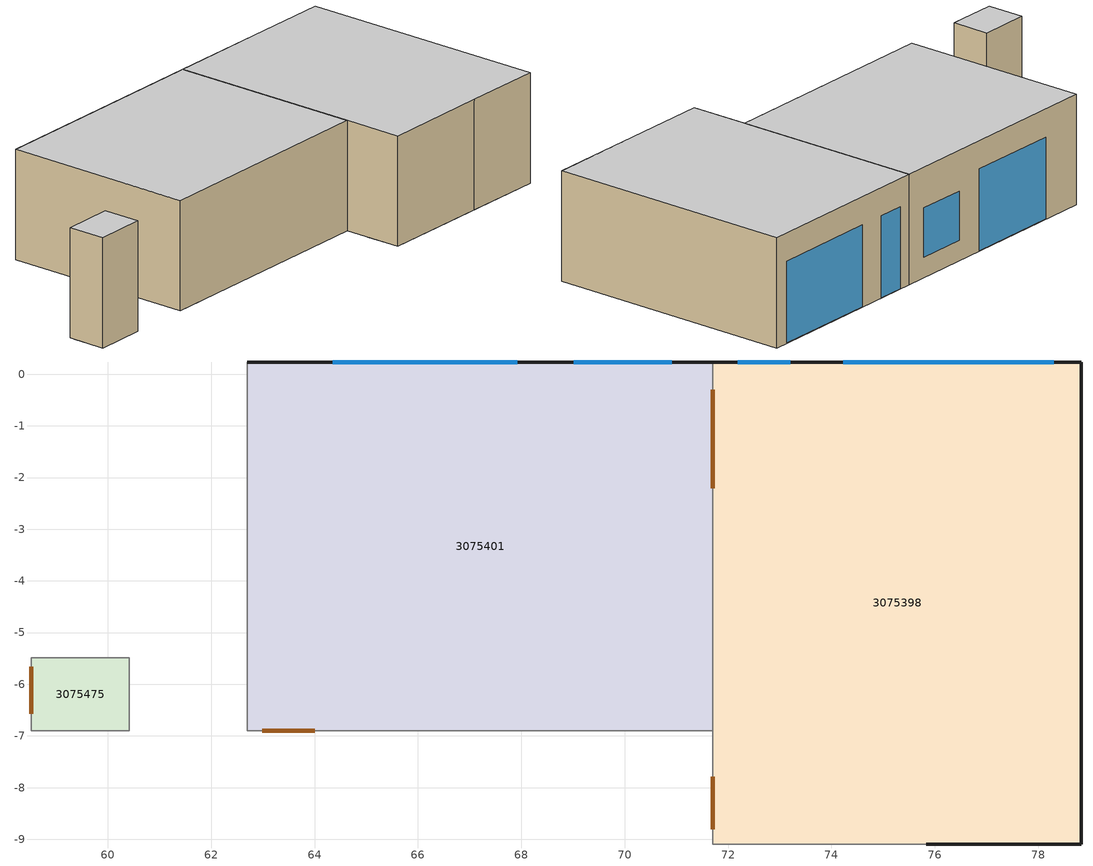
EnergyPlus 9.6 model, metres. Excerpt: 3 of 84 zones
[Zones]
3075401
 floor ground (7595720): 71.7,0.23 71.7,-6.9 62.7,-6.9 62.7,0.23 z46.64
 wall outside (7491882): 71.7,0.23 62.7,0.23 z46.64:50.68
 wall to 3075398 (7514533_Adjacent): 71.7,-6.9 71.7,0.23 z46.64:50.68
 wall to 3075364 (7515037): 62.7,-6.9 71.7,-6.9 z46.64:50.68
 wall to 3075375 (7515233): 62.7,0.23 62.7,-6.9 z46.64:50.68
 window (7537627): 67.92,0.23 64.35,0.23 z46.66:49.66
 window (7537741): 70.91,0.23 69.01,0.23 z47.4:49.2
 door inside (7559049): 71.7,-2.21 71.7,-0.3 z46.65:48.76
 door inside (7559370): 62.99,-6.9 64,-6.9 z46.65:48.76
 ceiling to 3075620 (7600772): 71.7,-6.9 71.7,0.23 62.7,0.23 62.7,-6.9 z50.68
3075398
 floor ground (7595720): 78.83,0.23 78.83,-9.09 71.7,-9.09 71.7,0.23 z46.64
 wall outside (7491699): 75.83,-9.09 78.83,-9.09 z46.64:50.68
 wall outside (7491806): 78.83,-9.09 78.83,0.23 z46.64:50.68
 wall outside (7491882): 78.83,0.23 71.7,0.23 z46.64:50.68
 wall to 3075364 (7514227): 71.7,-9.09 75.83,-9.09 z46.64:50.68
 wall to 3075364 (7514533): 71.7,-6.9 71.7,-9.09 z46.64:50.68
 window (7538308): 78.3,0.23 74.22,0.23 z46.66:49.66
 window (7538232): 73.2,0.23 72.18,0.23 z46.66:49.66
 door inside (7559431): 71.7,-7.79 71.7,-8.8 z46.65:48.76
 ceiling to 3075618 (7600772): 78.83,-9.09 78.83,0.23 71.7,0.23 71.7,-9.09 z50.68
3075475
 floor ground (7595720): 60.41,-5.49 60.41,-6.9 58.52,-6.9 58.52,-5.49 z46.64
 wall to 3075364 (7515393): 58.52,-6.9 60.41,-6.9 z46.64:50.68
 wall to 3075375 (7557749): 60.41,-6.9 60.41,-5.49 z46.64:50.68
 wall to 3075472 (7557750_Adjacent): 58.52,-5.49 58.52,-6.9 z46.64:50.68
 wall to 3075651 (7557751_Adjacent): 60.41,-5.49 58.52,-5.49 z46.64:50.68
 door inside (7558647): 58.52,-5.66 58.52,-6.57 z46.65:48.76
 ceiling to 3075660 (7600772): 60.41,-6.9 60.41,-5.49 58.52,-5.49 58.52,-6.9 z50.68
[Schedule:Compact]
3075694_L: Through: 08/31, For: AllDays, Until: 24:00, 0, Through: 09/01, For: AllDays, Until: 07:30, 0, Until: 08:00, 1, Until: 08:30, 1, Until: 09:00, 1, Until: 09:30, 1, Until: 10:00, 0, Until: 10:30, 0, Until: 11:00, 1, Until: 11:30, 1, Until: 12:00, 1, Until: 12:30, 1, Until: 13:00, 1, Until: 13:30, 1, Until: 14:00, 1, Until: 14:30, 1, Until: 15:00, 1, Until: 15:30, 1, Until: 16:00, 0, Until: 16:30, 0, Until: 17:00, 0, Until: 17:30, 0, Until: 24:00, 0, Through: 09/02, For: AllDays, Until: 07:30, 0, Until: 08:00, 1, Until: 08:30, 1, Until: 09:00, 1, Until: 09:30, 1, Until: 10:00, 1, Until: 10:30, 1, Until: 11:00, 1, Until: 11:30, 1, Until: 12:00, 1, Until: 12:30, 1, Until: 13:00, 0, Until: 13:30, 0, Until: 14:00, 0, Until: 14:30, 0, Until: 15:00, 0, Until: 15:30, 0, Until: 16:00, 0, Until: 16:30, 0, Until: 17:00, 0, Until: 17:30, 0, Until: 24:00, 0, Through: 09/03, For: AllDays, Until: 07:30, 0, Until: 08:00, 0, Until: 08:30, 0, Until: 09:00, 0, Until: 09:30, 0, Until: 10:00, 0, Until: 10:30, 1, Until: 11:00, 1, Until: 11:30, 1, Until: 12:00, 1, Until: 12:30, 0, Until: 13:00, 0, Until: 13:30, 1, Until: 14:00, 1, Until: 14:30, 1, Until: 15:00, 0, Until: 15:30, 0, Until: 16:00, 0, Until: 16:30, 0, Until: 17:00, 0, Until: 17:30, 0, Until: 24:00, 0, Through: 09/04, For: AllDays, Until: 07:30, 0, Until: 08:00, 1, Until: 08:30, 1, Until: 09:00, 1, Until: 09:30, 1, Until: 10:00, 1, Until: 10:30, 1, Until: 11:00, 1, Until: 11:30, 1, Until: 12:00, 1, Until: 12:30, 1, Until: 13:00, 1, Until: 13:30, 1, Until: 14:00, 1, Until: 14:30, 1, Until: 15:00, 0, Until: 15:30, 0, Until: 16:00, 0, Until: 16:30, 0, Until: 17:00, 0, Until: 17:30, 0, Until: 24:00, 0, Through: 09/05, For: AllDays, Until: 07:30, 0, Until: 08:00, 0, Until: 08:30, 0, Until: 09:00, 0, Until: 09:30, 0, Until: 10:00, 0, Until: 10:30, 0, Until: 11:00, 0, Until: 11:30, 0, Until: 12:00, 0, Until: 12:30, 0, Until: 13:00, 0, Until: 13:30, 0, Until: 14:00, 0, Until: 14:30, 0, Until: 15:00, 0, Until: 15:30, 0, Until: 16:00, 0, Until: 16:30, 0, Until: 17:00, 0, Until: 17:30, 0, Until: 24:00, 0, Through: 09/06, For: AllDays, Until: 07:30, 0, Until: 08:00, 0, Until: 08:30, 0, Until: 09:00, 0, Until: 09:30, 0, Until: 10:00, 0, Until: 10:30, 0, Until: 11:00, 0, Until: 11:30, 0, Until: 12:00, 0, Until: 12:30, 0, Until: 13:00, 0, Until: 13:30, 0, Until: 14:00, 0, Until: 14:30, 0, Until: 15:00, 0, Until: 15:30, 0, Until: 16:00, 0, Until: 16:30, 0, Until: 17:00, 0, Until: 17:30, 0, Until: 24:00, 0, Through: 09/07, For: AllDays, Until: 07:30, 0, Until: 08:00, 1, Until: 08:30, 1, Until: 09:00, 1, Until: 09:30, 0, Until: 10:00, 0, Until: 10:30, 1, Until: 11:00, 1, Until: 11:30, 1, Until: 12:00, 1, Until: 12:30, 0, Until: 13:00, 1, Until: 13:30, 1, Until: 14:00, 0, Until: 14:30, 1, Until: 15:00, 1, Until: 15:30, 0, Until: 16:00, 0, Until: 16:30, 0, Until: 17:00, 0, Until: 17:30, 0, Until: 24:00, 0, Through: 09/08, For: AllDays, Until: 07:30, 0, Until: 08:00, 1, Until: 08:30, 1, Until: 09:00, 1, Until: 09:30, 0, Until: 10:00, 1, Until: 10:30, 1, Until: 11:00, 1, Until: 11:30, 1, Until: 12:00, 1, Until: 12:30, 1, Until: 13:00, 1, Until: 13:30, 1, Until: 14:00, 1, Until: 14:30, 0, Until: 15:00, 0, Until: 15:30, 0, Until: 16:00, 0, Until: 16:30, 0, Until: 17:00, 0, Until: 17:30, 0, Until: 24:00, 0, Through: 09/09, For: AllDays, Until: 07:30, 0, Until: 08:00, 1, Until: 08:30, 1, Until: 09:00, 1, Until: 09:30, 1, Until: 10:00, 1, Until: 10:30, 1, Until: 11:00, 1, Until: 11:30, 1, Until: 12:00, 1, Until: 12:30, 1, Until: 13:00, 1, Until: 13:30, 1, Until: 14:00, 1, Until: 14:30, 1, Until: 15:00, 0, Until: 15:30, 0, Until: 16:00, 0, Until: 16:30, 0, Until: 17:00, 0, Until: 17:30, 0, Until: 24:00, 0, Through: 09/10, For: AllDays, Until: 07:30, 0, Until: 08:00, 1, Until: 08:30, 1, Until: 09:00, 1, Until: 09:30, 1, Until: 10:00, 1, Until: 10:30, 1, Until: 11:00, 1, Until: 11:30, 1, Until: 12:00, 1, Until: 12:30, 1, Until: 13:00, 1, Until: 13:30, 1, Until: 14:00, 1, Until: 14:30, 1, Until: 15:00, 0, Until: 15:30, 0, Until: 16:00, 0, Until: 16:30, 0, Until: 17:00, 0, Until: 17:30, 0, Until: 24:00, 0, Through: 09/11, For: AllDays, Until: 07:30, 0, Until: 08:00, 1, Until: 08:30, 1, Until: 09:00, 1, Until: 09:30, 1, Until: 10:00, 1, Until: 10:30, 1, Until: 11:00, 1, Until: 11:30, 1, Until: 12:00, 1, Until: 12:30, 1, Until: 13:00, 1, Until: 13:30, 1, Until: 14:00, 1, Until: 14:30, 0, Until: 15:00, 0, Until: 15:30, 0, Until: 16:00, 0, Until: 16:30, 0, Until: 17:00, 0, Until: 17:30, 0, Until: 24:00, 0, Through: 09/12, For: AllDays, Until: 07:30, 0, Until: 08:00, 0, Until: 08:30, 0, Until: 09:00, 0, Until: 09:30, 0, Until: 10:00, 0, Until: 10:30, 0, Until: 11:00, 0, Until: 11:30, 0, Until: 12:00, 0, Until: 12:30, 0, Until: 13:00, 0, Until: 13:30, 0, Until: 14:00, 0, Until: 14:30, 0, Until: 15:00, 0, Until: 15:30, 0, Until: 16:00, 0, Until: 16:30, 0, Until: 17:00, 0, Until: 17:30, 0, Until: 24:00, 0, Through: 09/13, For: AllDays, Until: 07:30, 0, Until: 08:00, 0, Until: 08:30, 0, Until: 09:00, 0, Until: 09:30, 0, Until: 10:00, 0, Until: 10:30, 0, Until: 11:00, 0, Until: 11:30, 0, Until: 12:00, 0, Until: 12:30, 0, Until: 13:00, 0, Until: 13:30, 0, Until: 14:00, 0, Until: 14:30, 0, Until: 15:00, 0, Until: 15:30, 0, Until: 16:00, 0, Until: 16:30, 0, Until: 17:00, 0, Until: 17:30, 0, Until: 24:00, 0, Through: 09/14, For: AllDays, Until: 07:30, 0, Until: 08:00, 1, Until: 08:30, 1, Until: 09:00, 1, Until: 09:30, 1, Until: 10:00, 1, Until: 10:30, 0, Until: 11:00, 0, Until: 11:30, 0, Until: 12:00, 0, Until: 12:30, 1, Until: 13:00, 1, Until: 13:30, 1, Until: 14:00, 0, Until: 14:30, 0, Until: 15:00, 0, Until: 15:30, 0, Until: 16:00, 0, Until: 16:30, 0, Until: 17:00, 1, Until: 17:30, 1, Until: 24:00, 0, Through: 09/15, For: AllDays, Until: 07:30, 0, Until: 08:00, 1, Until: 08:30, 1, Until: 09:00, 1, Until: 09:30, 1, Until: 10:00, 1, Until: 10:30, 0, Until: 11:00, 0, Until: 11:30, 1, Until: 12:00, 1, Until: 12:30, 1, Until: 13:00, 1, Until: 13:30, 1, Until: 14:00, 0, Until: 14:30, 0, Until: 15:00, 0, Until: 15:30, 0, Until: 16:00, 0, Until: 16:30, 0, Until: 17:00, 0, Until: 17:30, 0, Until: 24:00, 0, Through: 09/16, For: AllDays, Until: 07:30, 0, Until: 08:00, 1, Until: 08:30, 1, Until: 09:00, 1, Until: 09:30, 0, Until: 10:00, 0, Until: 10:30, 1, Until: 11:00, 1, Until: 11:30, 1, Until: 12:00, 1, Until: 12:30, 1, Until: 13:00, 1, Until: 13:30, 0, Until: 14:00, 1, Until: 14:30, 1, Until: 15:00, 0, Until: 15:30, 0, Until: 16:00, 0, Until: 16:30, 0, Until: 17:00, 0, Until: 17:30, 0, Until: 24:00, 0, Through: 09/17, For: AllDays, Until: 07:30, 0, Until: 08:00, 1, Until: 08:30, 1, Until: 09:00, 1, Until: 09:30, 1, Until: 10:00, 1, Until: 10:30, 0, Until: 11:00, 1, Until: 11:30, 1, Until: 12:00, 1, Until: 12:30, 1, Until: 13:00, 0, Until: 13:30, 0, Until: 14:00, 1, Until: 14:30, 1, Until: 15:00, 0, Until: 15:30, 0, Until: 16:00, 0, Until: 16:30, 0, Until: 17:00, 0, Until: 17:30, 0, Until: 24:00, 0, Through: 09/18, For: AllDays, Until: 07:30, 0, Until: 08:00, 1, Until: 08:30, 1, Until: 09:00, 1, Until: 09:30, 1, Until: 10:00, 1, Until: 10:30, 1, Until: 11:00, 1, Until: 11:30, 0, Until: 12:00, 0, Until: 12:30, 0, Until: 13:00, 1, Until: 13:30, 1, Until: 14:00, 1, Until: 14:30, 0, Until: 15:00, 0, Until: 15:30, 0, Until: 16:00, 0, Until: 16:30, 0, Until: 17:00, 0, Until: 17:30, 0, Until: 24:00, 0, Through: 09/19, For: AllDays, Until: 07:30, 0, Until: 08:00, 0, Until: 08:30, 0, Until: 09:00, 0, Until: 09:30, 0, Until: 10:00, 0, Until: 10:30, 0, Until: 11:00, 0, Until: 11:30, 0, Until: 12:00, 0, Until: 12:30, 0, Until: 13:00, 0, Until: 13:30, 0, Until: 14:00, 0, Until: 14:30, 0, Until: 15:00, 0, Until: 15:30, 0, Until: 16:00, 0, Until: 16:30, 0, Until: 17:00, 0, Until: 17:30, 0, Until: 24:00, 0, Through: 09/20, For: AllDays, Until: 07:30, 0, Until: 08:00, 0, Until: 08:30, 0, Until: 09:00, 0, Until: 09:30, 0, Until: 10:00, 0, Until: 10:30, 0, Until: 11:00, 0, Until: 11:30, 0, Until: 12:00, 0, Until: 12:30, 0, Until: 13:00, 0, Until: 13:30, 0, Until: 14:00, 0, Until: 14:30, 0, Until: 15:00, 0, Until: 15:30, 0, Until: 16:00, 0, Until: 16:30, 0, Until: 17:00, 0, Until: 17:30, 0, Until: 24:00, 0, Through: 09/21, For: AllDays, Until: 07:30, 0, Until: 08:00, 1, Until: 08:30, 1, Until: 09:00, 1, Until: 09:30, 1, Until: 10:00, 1, Until: 10:30, 0, Until: 11:00, 0, Until: 11:30, 1, Until: 12:00, 1, Until: 12:30, 1, Until: 13:00, 1, Until: 13:30, 1, Until: 14:00, 0, Until: 14:30, 0, Until: 15:00, 1, Until: 15:30, 1, Until: 16:00, 0, Until: 16:30, 0, Until: 17:00, 0, Until: 17:30, 0, Until: 24:00, 0, Through: 09/22, For: AllDays, Until: 07:30, 0, Until: 08:00, 1, Until: 08:30, 1, Until: 09:00, 1, Until: 09:30, 0, Until: 10:00, 0, Until: 10:30, 0, Until: 11:00, 0, Until: 11:30, 1, Until: 12:00, 1, Until: 12:30, 1, Until: 13:00, 1, Until: 13:30, 1, Until: 14:00, 1, Until: 14:30, 0, Until: 15:00, 0, Until: 15:30, 0, Until: 16:00, 0, Until: 16:30, 0, Until: 17:00, 0, Until: 17:30, 0, Until: 24:00, 0, Through: 09/23, For: AllDays, Until: 07:30, 0, Until: 08:00, 1, Until: 08:30, 1, Until: 09:00, 0, Until: 09:30, 1, Until: 10:00, 1, Until: 10:30, 1, Until: 11:00, 1, Until: 11:30, 0, Until: 12:00, 0, Until: 12:30, 0, Until: 13:00, 1, Until: 13:30, 1, Until: 14:00, 1, Until: 14:30, 1, Until: 15:00, 1, Until: 15:30, 0, Until: 16:00, 0, Until: 16:30, 0, Until: 17:00, 0, Until: 17:30, 0, Until: 24:00, 0, Through: 09/24, For: AllDays, Until: 07:30, 0, Until: 08:00, 1, Until: 08:30, 1, Until: 09:00, 0, Until: 09:30, 1, Until: 10:00, 1, Until: 10:30, 1, Until: 11:00, 1, Until: 11:30, 1, Until: 12:00, 1, Until: 12:30, 1, Until: 13:00, 0, Until: 13:30, 1, Until: 14:00, 1, Until: 14:30, 1, Until: 15:00, 1, Until: 15:30, 1, Until: 16:00, 0, Until: 16:30, 0, Until: 17:00, 0, Until: 17:30, 0, Until: 24:00, 0, Through: 09/25, For: AllDays, Until: 07:30, 0, Until: 08:00, 1, Until: 08:30, 1, Until: 09:00, 1, Until: 09:30, 1, Until: 10:00, 1, Until: 10:30, 1, Until: 11:00, 1, Until: 11:30, 1, Until: 12:00, 1, Until: 12:30, 1, Until: 13:00, 0, Until: 13:30, 1, Until: 14:00, 1, Until: 14:30, 0, Until: 15:00, 0, Until: 15:30, 0, Until: 16:00, 0, Until: 16:30, 0, Until: 17:00, 0, Until: 17:30, 0, Until: 24:00, 0, Through: 09/26, For: AllDays, Until: 07:30, 0, Until: 08:00, 0, Until: 08:30, 0, Until: 09:00, 0, Until: 09:30, 0, Until: 10:00, 0, Until: 10:30, 0, Until: 11:00, 0, Until: 11:30, 0, Until: 12:00, 0, Until: 12:30, 0, Until: 13:00, 0, Until: 13:30, 0, Until: 14:00, 0, Until: 14:30, 0, Until: 15:00, 0, Until: 15:30, 0, Until: 16:00, 0, Until: 16:30, 0, Until: 17:00, 0, Until: 17:30, 0, Until: 24:00, 0, Through: 09/27, For: AllDays, Until: 07:30, 0, Until: 08:00, 0, Until: 08:30, 0, Until: 09:00, 0, Until: 09:30, 0, Until: 10:00, 0, Until: 10:30, 0, Until: 11:00, 0, Until: 11:30, 0, Until: 12:00, 0, Until: 12:30, 0, Until: 13:00, 0, Until: 13:30, 0, Until: 14:00, 0, Until: 14:30, 0, Until: 15:00, 0, Until: 15:30, 0, Until: 16:00, 0, Until: 16:30, 0, Until: 17:00, 0, Until: 17:30, 0, Until: 24:00, 0, Through: 09/28, For: AllDays, Until: 07:30, 0, Until: 08:00, 1, Until: 08:30, 1, Until: 09:00, 1, Until: 09:30, 0, Until: 10:00, 0, Until: 10:30, 1, Until: 11:00, 1, Until: 11:30, 1, Until: 12:00, 1, Until: 12:30, 1, Until: 13:00, 1, Until: 13:30, 1, Until: 14:00, 1, Until: 14:30, 1, Until: 15:00, 1, Until: 15:30, 0, Until: 16:00, 0, Until: 16:30, 0, Until: 17:00, 0, Until: 17:30, 0, Until: 24:00, 0, Through: 09/29, For: AllDays, Until: 07:30, 0, Until: 08:00, 1, Until: 08:30, 1, Until: 09:00, 1, Until: 09:30, 0, Until: 10:00, 0, Until: 10:30, 0, Until: 11:00, 0, Until: 11:30, 1, Until: 12:00, 1, Until: 12:30, 1, Until: 13:00, 1, Until: 13:30, 1, Until: 14:00, 1, Until: 14:30, 0, Until: 15:00, 0, Until: 15:30, 0, Until: 16:00, 0, Until: 16:30, 0, Until: 17:00, 0, Until: 17:30, 0, Until: 24:00, 0, Through: 09/30, For: AllDays, Until: 07:30, 0, Until: 08:00, 1, Until: 08:30, 1, Until: 09:00, 1, Until: 09:30, 1, Until: 10:00, 1, Until: 10:30, 1, Until: 11:00, 1, Until: 11:30, 0, Until: 12:00, 0, Until: 12:30, 0, Until: 13:00, 1, Until: 13:30, 1, Until: 14:00, 0, Until: 14:30, 0, Until: 15:00, 0, Until: 15:30, 0, Until: 16:00, 0, Until: 16:30, 0, Until: 17:00, 0, Until: 17:30, 0, Until: 24:00, 0, Through: 12/31, For: AllDays, Until: 24:00, 0
3075696_NORM: Through: 08/31, For: AllDays, Until: 24:00, 0, Through: 09/01, For: AllDays, Until: 07:30, 0, Until: 08:00, 0.5, Until: 08:30, 1, Until: 09:00, 1, Until: 09:30, 0.2, Until: 10:00, 0.2, Until: 10:30, 0, Until: 11:00, 0, Until: 11:30, 0, Until: 12:00, 0.4, Until: 12:30, 0.4, Until: 13:00, 0.4, Until: 13:30, 0.4, Until: 14:00, 0, Until: 14:30, 0, Until: 15:00, 0, Until: 15:30, 0, Until: 16:00, 0, Until: 16:30, 0, Until: 17:00, 0, Until: 17:30, 0, Until: 24:00, 0, Through: 09/02, For: AllDays, Until: 07:30, 0, Until: 08:00, 0.5, Until: 08:30, 0.9, Until: 09:00, 0.9, Until: 09:30, 0.9, Until: 10:00, 0.9, Until: 10:30, 1, Until: 11:00, 1, Until: 11:30, 1, Until: 12:00, 0.7, Until: 12:30, 0.7, Until: 13:00, 0, Until: 13:30, 0, Until: 14:00, 0, Until: 14:30, 0, Until: 15:00, 0, Until: 15:30, 0, Until: 16:00, 0, Until: 16:30, 0, Until: 17:00, 0, Until: 17:30, 0, Until: 24:00, 0, Through: 09/03, For: AllDays, Until: 07:30, 0, Until: 08:00, 0.5, Until: 08:30, 1, Until: 09:00, 1, Until: 09:30, 0, Until: 10:00, 0.2, Until: 10:30, 0.2, Until: 11:00, 0.4, Until: 11:30, 0.4, Until: 12:00, 0, Until: 12:30, 0, Until: 13:00, 0.2, Until: 13:30, 0.2, Until: 14:00, 0.1, Until: 14:30, 0.1, Until: 15:00, 0, Until: 15:30, 0, Until: 16:00, 0, Until: 16:30, 0, Until: 17:00, 0, Until: 17:30, 0, Until: 24:00, 0, Through: 09/04, For: AllDays, Until: 07:30, 0, Until: 08:00, 0.5, Until: 08:30, 1, Until: 09:00, 1, Until: 09:30, 0, Until: 10:00, 0, Until: 10:30, 0.5, Until: 11:00, 0.5, Until: 11:30, 0, Until: 12:00, 0.2, Until: 12:30, 0.2, Until: 13:00, 0.3, Until: 13:30, 0, Until: 14:00, 0, Until: 14:30, 0, Until: 15:00, 0, Until: 15:30, 0, Until: 16:00, 0, Until: 16:30, 0, Until: 17:00, 0, Until: 17:30, 0, Until: 24:00, 0, Through: 09/05, For: AllDays, Until: 07:30, 0, Until: 08:00, 0, Until: 08:30, 0, Until: 09:00, 0, Until: 09:30, 0, Until: 10:00, 0, Until: 10:30, 0, Until: 11:00, 0, Until: 11:30, 0, Until: 12:00, 0, Until: 12:30, 0, Until: 13:00, 0, Until: 13:30, 0, Until: 14:00, 0, Until: 14:30, 0, Until: 15:00, 0, Until: 15:30, 0, Until: 16:00, 0, Until: 16:30, 0, Until: 17:00, 0, Until: 17:30, 0, Until: 24:00, 0, Through: 09/06, For: AllDays, Until: 07:30, 0, Until: 08:00, 0, Until: 08:30, 0, Until: 09:00, 0, Until: 09:30, 0, Until: 10:00, 0, Until: 10:30, 0, Until: 11:00, 0, Until: 11:30, 0, Until: 12:00, 0, Until: 12:30, 0, Until: 13:00, 0, Until: 13:30, 0, Until: 14:00, 0, Until: 14:30, 0, Until: 15:00, 0, Until: 15:30, 0, Until: 16:00, 0, Until: 16:30, 0, Until: 17:00, 0, Until: 17:30, 0, Until: 24:00, 0, Through: 09/07, For: AllDays, Until: 07:30, 0, Until: 08:00, 0.5, Until: 08:30, 1, Until: 09:00, 1, Until: 09:30, 0.2, Until: 10:00, 0.2, Until: 10:30, 0.2, Until: 11:00, 0.2, Until: 11:30, 0.2, Until: 12:00, 0, Until: 12:30, 0, Until: 13:00, 0, Until: 13:30, 0, Until: 14:00, 0, Until: 14:30, 0.1, Until: 15:00, 0.1, Until: 15:30, 0, Until: 16:00, 0, Until: 16:30, 0, Until: 17:00, 0, Until: 17:30, 0, Until: 24:00, 0, Through: 09/08, For: AllDays, Until: 07:30, 0, Until: 08:00, 0.1, Until: 08:30, 0.2, Until: 09:00, 0.2, Until: 09:30, 0.2, Until: 10:00, 0, Until: 10:30, 0, Until: 11:00, 0, Until: 11:30, 0, Until: 12:00, 1, Until: 12:30, 1, Until: 13:00, 0.2, Until: 13:30, 0.2, Until: 14:00, 0.2, Until: 14:30, 0, Until: 15:00, 0, Until: 15:30, 0, Until: 16:00, 0, Until: 16:30, 0, Until: 17:00, 0, Until: 17:30, 0, Until: 24:00, 0, Through: 09/09, For: AllDays, Until: 07:30, 0, Until: 08:00, 0.5, Until: 08:30, 1, Until: 09:00, 1, Until: 09:30, 0.8, Until: 10:00, 0.8, Until: 10:30, 0.4, Until: 11:00, 0.4, Until: 11:30, 0.3, Until: 12:00, 0.3, Until: 12:30, 0.3, Until: 13:00, 0.6, Until: 13:30, 0.6, Until: 14:00, 0.6, Until: 14:30, 0.6, Until: 15:00, 0, Until: 15:30, 0, Until: 16:00, 0, Until: 16:30, 0, Until: 17:00, 0, Until: 17:30, 0, Until: 24:00, 0, Through: 09/10, For: AllDays, Until: 07:30, 0, Until: 08:00, 0.4, Until: 08:30, 0.9, Until: 09:00, 0.9, Until: 09:30, 0.3, Until: 10:00, 0.3, Until: 10:30, 0.3, Until: 11:00, 0.3, Until: 11:30, 0.3, Until: 12:00, 0.1, Until: 12:30, 0.1, Until: 13:00, 0.3, Until: 13:30, 0.3, Until: 14:00, 0.3, Until: 14:30, 0.1, Until: 15:00, 0.1, Until: 15:30, 0, Until: 16:00, 0, Until: 16:30, 0, Until: 17:00, 1, Until: 17:30, 0.5, Until: 24:00, 0, Through: 09/11, For: AllDays, Until: 07:30, 0, Until: 08:00, 0.5, Until: 08:30, 1, Until: 09:00, 1, Until: 09:30, 0.3, Until: 10:00, 0.3, Until: 10:30, 0.1, Until: 11:00, 0.1, Until: 11:30, 0.4, Until: 12:00, 0.4, Until: 12:30, 0.4, Until: 13:00, 0.2, Until: 13:30, 0.2, Until: 14:00, 0.2, Until: 14:30, 0, Until: 15:00, 0, Until: 15:30, 0, Until: 16:00, 0, Until: 16:30, 0, Until: 17:00, 0, Until: 17:30, 0, Until: 24:00, 0, Through: 09/12, For: AllDays, Until: 07:30, 0, Until: 08:00, 0, Until: 08:30, 0, Until: 09:00, 0, Until: 09:30, 0, Until: 10:00, 0, Until: 10:30, 0, Until: 11:00, 0, Until: 11:30, 0, Until: 12:00, 0, Until: 12:30, 0, Until: 13:00, 0, Until: 13:30, 0, Until: 14:00, 0, Until: 14:30, 0, Until: 15:00, 0, Until: 15:30, 0, Until: 16:00, 0, Until: 16:30, 0, Until: 17:00, 0, Until: 17:30, 0, Until: 24:00, 0, Through: 09/13, For: AllDays, Until: 07:30, 0, Until: 08:00, 0, Until: 08:30, 0, Until: 09:00, 0, Until: 09:30, 0, Until: 10:00, 0, Until: 10:30, 0, Until: 11:00, 0, Until: 11:30, 0, Until: 12:00, 0, Until: 12:30, 0, Until: 13:00, 0, Until: 13:30, 0, Until: 14:00, 0, Until: 14:30, 0, Until: 15:00, 0, Until: 15:30, 0, Until: 16:00, 0, Until: 16:30, 0, Until: 17:00, 0, Until: 17:30, 0, Until: 24:00, 0, Through: 09/14, For: AllDays, Until: 07:30, 0, Until: 08:00, 0.4, Until: 08:30, 0.8, Until: 09:00, 0.8, Until: 09:30, 0.8, Until: 10:00, 0, Until: 10:30, 0, Until: 11:00, 0, Until: 11:30, 0, Until: 12:00, 0.1, Until: 12:30, 0.1, Until: 13:00, 0.1, Until: 13:30, 0.1, Until: 14:00, 0.1, Until: 14:30, 0.1, Until: 15:00, 0, Until: 15:30, 0, Until: 16:00, 0, Until: 16:30, 0, Until: 17:00, 0, Until: 17:30, 0, Until: 24:00, 0, Through: 09/15, For: AllDays, Until: 07:30, 0, Until: 08:00, 0.5, Until: 08:30, 1, Until: 09:00, 1, Until: 09:30, 1, Until: 10:00, 0, Until: 10:30, 0, Until: 11:00, 0, Until: 11:30, 0, Until: 12:00, 0.4, Until: 12:30, 0.4, Until: 13:00, 0, Until: 13:30, 0.1, Until: 14:00, 0.1, Until: 14:30, 0, Until: 15:00, 0, Until: 15:30, 0, Until: 16:00, 0, Until: 16:30, 0, Until: 17:00, 0, Until: 17:30, 0, Until: 24:00, 0, Through: 09/16, For: AllDays, Until: 07:30, 0, Until: 08:00, 0.4, Until: 08:30, 0.9, Until: 09:00, 0.9, Until: 09:30, 0.4, Until: 10:00, 0.4, Until: 10:30, 1, Until: 11:00, 1, Until: 11:30, 1, Until: 12:00, 1, Until: 12:30, 0, Until: 13:00, 0.2, Until: 13:30, 0.2, Until: 14:00, 0.3, Until: 14:30, 0.3, Until: 15:00, 0, Until: 15:30, 0, Until: 16:00, 0, Until: 16:30, 0, Until: 17:00, 0, Until: 17:30, 0, Until: 24:00, 0, Through: 09/17, For: AllDays, Until: 07:30, 0, Until: 08:00, 0.2, Until: 08:30, 0.4, Until: 09:00, 0.4, Until: 09:30, 0, Until: 10:00, 0, Until: 10:30, 0, Until: 11:00, 0, Until: 11:30, 0.2, Until: 12:00, 0.2, Until: 12:30, 0.2, Until: 13:00, 0, Until: 13:30, 0.2, Until: 14:00, 0.2, Until: 14:30, 0, Until: 15:00, 0, Until: 15:30, 0, Until: 16:00, 0, Until: 16:30, 0, Until: 17:00, 0, Until: 17:30, 0, Until: 24:00, 0, Through: 09/18, For: AllDays, Until: 07:30, 0, Until: 08:00, 0.5, Until: 08:30, 1, Until: 09:00, 1, Until: 09:30, 1, Until: 10:00, 1, Until: 10:30, 0.2, Until: 11:00, 0.2, Until: 11:30, 0.2, Until: 12:00, 0, Until: 12:30, 0, Until: 13:00, 0.2, Until: 13:30, 0.2, Until: 14:00, 0, Until: 14:30, 0, Until: 15:00, 0, Until: 15:30, 0, Until: 16:00, 0, Until: 16:30, 0, Until: 17:00, 0, Until: 17:30, 0, Until: 24:00, 0, Through: 09/19, For: AllDays, Until: 07:30, 0, Until: 08:00, 0, Until: 08:30, 0, Until: 09:00, 0, Until: 09:30, 0, Until: 10:00, 0, Until: 10:30, 0, Until: 11:00, 0, Until: 11:30, 0, Until: 12:00, 0, Until: 12:30, 0, Until: 13:00, 0, Until: 13:30, 0, Until: 14:00, 0, Until: 14:30, 0, Until: 15:00, 0, Until: 15:30, 0, Until: 16:00, 0, Until: 16:30, 0, Until: 17:00, 0, Until: 17:30, 0, Until: 24:00, 0, Through: 09/20, For: AllDays, Until: 07:30, 0, Until: 08:00, 0, Until: 08:30, 0, Until: 09:00, 0, Until: 09:30, 0, Until: 10:00, 0, Until: 10:30, 0, Until: 11:00, 0, Until: 11:30, 0, Until: 12:00, 0, Until: 12:30, 0, Until: 13:00, 0, Until: 13:30, 0, Until: 14:00, 0, Until: 14:30, 0, Until: 15:00, 0, Until: 15:30, 0, Until: 16:00, 0, Until: 16:30, 0, Until: 17:00, 0, Until: 17:30, 0, Until: 24:00, 0, Through: 09/21, For: AllDays, Until: 07:30, 0, Until: 08:00, 0.4, Until: 08:30, 0.8, Until: 09:00, 0.8, Until: 09:30, 0.8, Until: 10:00, 0, Until: 10:30, 0, Until: 11:00, 0, Until: 11:30, 0.4, Until: 12:00, 0.4, Until: 12:30, 0, Until: 13:00, 1, Until: 13:30, 1, Until: 14:00, 1, Until: 14:30, 0, Until: 15:00, 0, Until: 15:30, 0, Until: 16:00, 0, Until: 16:30, 0, Until: 17:00, 0, Until: 17:30, 0, Until: 24:00, 0, Through: 09/22, For: AllDays, Until: 07:30, 0, Until: 08:00, 0, Until: 08:30, 0, Until: 09:00, 0, Until: 09:30, 0, Until: 10:00, 0, Until: 10:30, 0, Until: 11:00, 0, Until: 11:30, 0, Until: 12:00, 0, Until: 12:30, 0, Until: 13:00, 0, Until: 13:30, 0, Until: 14:00, 0, Until: 14:30, 0, Until: 15:00, 0, Until: 15:30, 0, Until: 16:00, 0, Until: 16:30, 0, Until: 17:00, 0, Until: 17:30, 0, Until: 24:00, 0, Through: 09/23, For: AllDays, Until: 07:30, 0, Until: 08:00, 0.1, Until: 08:30, 0.3, Until: 09:00, 0.3, Until: 09:30, 0, Until: 10:00, 0, Until: 10:30, 0.4, Until: 11:00, 0.4, Until: 11:30, 0, Until: 12:00, 0, Until: 12:30, 0, Until: 13:00, 0, Until: 13:30, 0, Until: 14:00, 1, Until: 14:30, 1, Until: 15:00, 0, Until: 15:30, 0, Until: 16:00, 0, Until: 16:30, 0, Until: 17:00, 0, Until: 17:30, 0, Until: 24:00, 0, Through: 09/24, For: AllDays, Until: 07:30, 0, Until: 08:00, 0.5, Until: 08:30, 1, Until: 09:00, 1, Until: 09:30, 1, Until: 10:00, 0, Until: 10:30, 0.4, Until: 11:00, 0.4, Until: 11:30, 0.4, Until: 12:00, 0.4, Until: 12:30, 0, Until: 13:00, 0, Until: 13:30, 0.6, Until: 14:00, 0.6, Until: 14:30, 0, Until: 15:00, 0, Until: 15:30, 0, Until: 16:00, 0, Until: 16:30, 0.4, Until: 17:00, 0.4, Until: 17:30, 0.2, Until: 24:00, 0, Through: 09/25, For: AllDays, Until: 07:30, 0, Until: 08:00, 0.3, Until: 08:30, 0.7, Until: 09:00, 0.7, Until: 09:30, 0.7, Until: 10:00, 0.7, Until: 10:30, 0, Until: 11:00, 1, Until: 11:30, 1, Until: 12:00, 1, Until: 12:30, 0, Until: 13:00, 0.8, Until: 13:30, 0.8, Until: 14:00, 0, Until: 14:30, 0, Until: 15:00, 0, Until: 15:30, 0, Until: 16:00, 0, Until: 16:30, 0, Until: 17:00, 0, Until: 17:30, 0, Until: 24:00, 0, Through: 09/26, For: AllDays, Until: 07:30, 0, Until: 08:00, 0, Until: 08:30, 0, Until: 09:00, 0, Until: 09:30, 0, Until: 10:00, 0, Until: 10:30, 0, Until: 11:00, 0, Until: 11:30, 0, Until: 12:00, 0, Until: 12:30, 0, Until: 13:00, 0, Until: 13:30, 0, Until: 14:00, 0, Until: 14:30, 0, Until: 15:00, 0, Until: 15:30, 0, Until: 16:00, 0, Until: 16:30, 0, Until: 17:00, 0, Until: 17:30, 0, Until: 24:00, 0, Through: 09/27, For: AllDays, Until: 07:30, 0, Until: 08:00, 0, Until: 08:30, 0, Until: 09:00, 0, Until: 09:30, 0, Until: 10:00, 0, Until: 10:30, 0, Until: 11:00, 0, Until: 11:30, 0, Until: 12:00, 0, Until: 12:30, 0, Until: 13:00, 0, Until: 13:30, 0, Until: 14:00, 0, Until: 14:30, 0, Until: 15:00, 0, Until: 15:30, 0, Until: 16:00, 0, Until: 16:30, 0, Until: 17:00, 0, Until: 17:30, 0, Until: 24:00, 0, Through: 09/28, For: AllDays, Until: 07:30, 0, Until: 08:00, 0.1, Until: 08:30, 0.2, Until: 09:00, 0.2, Until: 09:30, 0.2, Until: 10:00, 0, Until: 10:30, 0.3, Until: 11:00, 0.3, Until: 11:30, 0.3, Until: 12:00, 0.2, Until: 12:30, 0.2, Until: 13:00, 0.2, Until: 13:30, 0.2, Until: 14:00, 0, Until: 14:30, 0.5, Until: 15:00, 0.5, Until: 15:30, 0, Until: 16:00, 0, Until: 16:30, 0, Until: 17:00, 0, Until: 17:30, 0, Until: 24:00, 0, Through: 09/29, For: AllDays, Until: 07:30, 0, Until: 08:00, 0.5, Until: 08:30, 1, Until: 09:00, 1, Until: 09:30, 1, Until: 10:00, 0, Until: 10:30, 0, Until: 11:00, 0, Until: 11:30, 0, Until: 12:00, 0.7, Until: 12:30, 0.7, Until: 13:00, 0.4, Until: 13:30, 0.4, Until: 14:00, 0, Until: 14:30, 0, Until: 15:00, 0, Until: 15:30, 0, Until: 16:00, 0, Until: 16:30, 0, Until: 17:00, 0, Until: 17:30, 0, Until: 24:00, 0, Through: 09/30, For: AllDays, Until: 07:30, 0, Until: 08:00, 0, Until: 08:30, 0, Until: 09:00, 0, Until: 09:30, 0, Until: 10:00, 0, Until: 10:30, 0, Until: 11:00, 0, Until: 11:30, 0, Until: 12:00, 0, Until: 12:30, 0, Until: 13:00, 0, Until: 13:30, 0, Until: 14:00, 0, Until: 14:30, 0, Until: 15:00, 0, Until: 15:30, 0, Until: 16:00, 0, Until: 16:30, 0, Until: 17:00, 0, Until: 17:30, 0, Until: 24:00, 0, Through: 12/31, For: AllDays, Until: 24:00, 0
3075696_L: Through: 08/31, For: AllDays, Until: 24:00, 0, Through: 09/01, For: AllDays, Until: 07:30, 0, Until: 08:00, 1, Until: 08:30, 1, Until: 09:00, 1, Until: 09:30, 1, Until: 10:00, 1, Until: 10:30, 0, Until: 11:00, 0, Until: 11:30, 0, Until: 12:00, 1, Until: 12:30, 1, Until: 13:00, 1, Until: 13:30, 1, Until: 14:00, 0, Until: 14:30, 0, Until: 15:00, 0, Until: 15:30, 0, Until: 16:00, 0, Until: 16:30, 0, Until: 17:00, 0, Until: 17:30, 0, Until: 24:00, 0, Through: 09/02, For: AllDays, Until: 07:30, 0, Until: 08:00, 1, Until: 08:30, 1, Until: 09:00, 1, Until: 09:30, 1, Until: 10:00, 1, Until: 10:30, 1, Until: 11:00, 1, Until: 11:30, 1, Until: 12:00, 1, Until: 12:30, 1, Until: 13:00, 0, Until: 13:30, 0, Until: 14:00, 0, Until: 14:30, 0, Until: 15:00, 0, Until: 15:30, 0, Until: 16:00, 0, Until: 16:30, 0, Until: 17:00, 0, Until: 17:30, 0, Until: 24:00, 0, Through: 09/03, For: AllDays, Until: 07:30, 0, Until: 08:00, 1, Until: 08:30, 1, Until: 09:00, 1, Until: 09:30, 0, Until: 10:00, 1, Until: 10:30, 1, Until: 11:00, 1, Until: 11:30, 1, Until: 12:00, 0, Until: 12:30, 0, Until: 13:00, 1, Until: 13:30, 1, Until: 14:00, 1, Until: 14:30, 1, Until: 15:00, 0, Until: 15:30, 0, Until: 16:00, 0, Until: 16:30, 0, Until: 17:00, 0, Until: 17:30, 0, Until: 24:00, 0, Through: 09/04, For: AllDays, Until: 07:30, 0, Until: 08:00, 1, Until: 08:30, 1, Until: 09:00, 1, Until: 09:30, 0, Until: 10:00, 0, Until: 10:30, 1, Until: 11:00, 1, Until: 11:30, 0, Until: 12:00, 1, Until: 12:30, 1, Until: 13:00, 1, Until: 13:30, 0, Until: 14:00, 0, Until: 14:30, 0, Until: 15:00, 0, Until: 15:30, 0, Until: 16:00, 0, Until: 16:30, 0, Until: 17:00, 0, Until: 17:30, 0, Until: 24:00, 0, Through: 09/05, For: AllDays, Until: 07:30, 0, Until: 08:00, 0, Until: 08:30, 0, Until: 09:00, 0, Until: 09:30, 0, Until: 10:00, 0, Until: 10:30, 0, Until: 11:00, 0, Until: 11:30, 0, Until: 12:00, 0, Until: 12:30, 0, Until: 13:00, 0, Until: 13:30, 0, Until: 14:00, 0, Until: 14:30, 0, Until: 15:00, 0, Until: 15:30, 0, Until: 16:00, 0, Until: 16:30, 0, Until: 17:00, 0, Until: 17:30, 0, Until: 24:00, 0, Through: 09/06, For: AllDays, Until: 07:30, 0, Until: 08:00, 0, Until: 08:30, 0, Until: 09:00, 0, Until: 09:30, 0, Until: 10:00, 0, Until: 10:30, 0, Until: 11:00, 0, Until: 11:30, 0, Until: 12:00, 0, Until: 12:30, 0, Until: 13:00, 0, Until: 13:30, 0, Until: 14:00, 0, Until: 14:30, 0, Until: 15:00, 0, Until: 15:30, 0, Until: 16:00, 0, Until: 16:30, 0, Until: 17:00, 0, Until: 17:30, 0, Until: 24:00, 0, Through: 09/07, For: AllDays, Until: 07:30, 0, Until: 08:00, 1, Until: 08:30, 1, Until: 09:00, 1, Until: 09:30, 1, Until: 10:00, 1, Until: 10:30, 1, Until: 11:00, 1, Until: 11:30, 1, Until: 12:00, 0, Until: 12:30, 0, Until: 13:00, 0, Until: 13:30, 0, Until: 14:00, 0, Until: 14:30, 1, Until: 15:00, 1, Until: 15:30, 0, Until: 16:00, 0, Until: 16:30, 0, Until: 17:00, 0, Until: 17:30, 0, Until: 24:00, 0, Through: 09/08, For: AllDays, Until: 07:30, 0, Until: 08:00, 1, Until: 08:30, 1, Until: 09:00, 1, Until: 09:30, 1, Until: 10:00, 0, Until: 10:30, 0, Until: 11:00, 0, Until: 11:30, 0, Until: 12:00, 1, Until: 12:30, 1, Until: 13:00, 1, Until: 13:30, 1, Until: 14:00, 1, Until: 14:30, 0, Until: 15:00, 0, Until: 15:30, 0, Until: 16:00, 0, Until: 16:30, 0, Until: 17:00, 0, Until: 17:30, 0, Until: 24:00, 0, Through: 09/09, For: AllDays, Until: 07:30, 0, Until: 08:00, 1, Until: 08:30, 1, Until: 09:00, 1, Until: 09:30, 1, Until: 10:00, 1, Until: 10:30, 1, Until: 11:00, 1, Until: 11:30, 1, Until: 12:00, 1, Until: 12:30, 1, Until: 13:00, 1, Until: 13:30, 1, Until: 14:00, 1, Until: 14:30, 1, Until: 15:00, 0, Until: 15:30, 0, Until: 16:00, 0, Until: 16:30, 0, Until: 17:00, 0, Until: 17:30, 0, Until: 24:00, 0, Through: 09/10, For: AllDays, Until: 07:30, 0, Until: 08:00, 1, Until: 08:30, 1, Until: 09:00, 1, Until: 09:30, 1, Until: 10:00, 1, Until: 10:30, 1, Until: 11:00, 1, Until: 11:30, 1, Until: 12:00, 1, Until: 12:30, 1, Until: 13:00, 1, Until: 13:30, 1, Until: 14:00, 1, Until: 14:30, 1, Until: 15:00, 1, Until: 15:30, 0, Until: 16:00, 0, Until: 16:30, 0, Until: 17:00, 1, Until: 17:30, 1, Until: 24:00, 0, Through: 09/11, For: AllDays, Until: 07:30, 0, Until: 08:00, 1, Until: 08:30, 1, Until: 09:00, 1, Until: 09:30, 1, Until: 10:00, 1, Until: 10:30, 1, Until: 11:00, 1, Until: 11:30, 1, Until: 12:00, 1, Until: 12:30, 1, Until: 13:00, 1, Until: 13:30, 1, Until: 14:00, 1, Until: 14:30, 0, Until: 15:00, 0, Until: 15:30, 0, Until: 16:00, 0, Until: 16:30, 0, Until: 17:00, 0, Until: 17:30, 0, Until: 24:00, 0, Through: 09/12, For: AllDays, Until: 07:30, 0, Until: 08:00, 0, Until: 08:30, 0, Until: 09:00, 0, Until: 09:30, 0, Until: 10:00, 0, Until: 10:30, 0, Until: 11:00, 0, Until: 11:30, 0, Until: 12:00, 0, Until: 12:30, 0, Until: 13:00, 0, Until: 13:30, 0, Until: 14:00, 0, Until: 14:30, 0, Until: 15:00, 0, Until: 15:30, 0, Until: 16:00, 0, Until: 16:30, 0, Until: 17:00, 0, Until: 17:30, 0, Until: 24:00, 0, Through: 09/13, For: AllDays, Until: 07:30, 0, Until: 08:00, 0, Until: 08:30, 0, Until: 09:00, 0, Until: 09:30, 0, Until: 10:00, 0, Until: 10:30, 0, Until: 11:00, 0, Until: 11:30, 0, Until: 12:00, 0, Until: 12:30, 0, Until: 13:00, 0, Until: 13:30, 0, Until: 14:00, 0, Until: 14:30, 0, Until: 15:00, 0, Until: 15:30, 0, Until: 16:00, 0, Until: 16:30, 0, Until: 17:00, 0, Until: 17:30, 0, Until: 24:00, 0, Through: 09/14, For: AllDays, Until: 07:30, 0, Until: 08:00, 1, Until: 08:30, 1, Until: 09:00, 1, Until: 09:30, 1, Until: 10:00, 0, Until: 10:30, 0, Until: 11:00, 0, Until: 11:30, 0, Until: 12:00, 1, Until: 12:30, 1, Until: 13:00, 1, Until: 13:30, 1, Until: 14:00, 1, Until: 14:30, 1, Until: 15:00, 0, Until: 15:30, 0, Until: 16:00, 0, Until: 16:30, 0, Until: 17:00, 0, Until: 17:30, 0, Until: 24:00, 0, Through: 09/15, For: AllDays, Until: 07:30, 0, Until: 08:00, 1, Until: 08:30, 1, Until: 09:00, 1, Until: 09:30, 1, Until: 10:00, 0, Until: 10:30, 0, Until: 11:00, 0, Until: 11:30, 0, Until: 12:00, 1, Until: 12:30, 1, Until: 13:00, 0, Until: 13:30, 1, Until: 14:00, 1, Until: 14:30, 0, Until: 15:00, 0, Until: 15:30, 0, Until: 16:00, 0, Until: 16:30, 0, Until: 17:00, 0, Until: 17:30, 0, Until: 24:00, 0, Through: 09/16, For: AllDays, Until: 07:30, 0, Until: 08:00, 1, Until: 08:30, 1, Until: 09:00, 1, Until: 09:30, 1, Until: 10:00, 1, Until: 10:30, 1, Until: 11:00, 1, Until: 11:30, 1, Until: 12:00, 1, Until: 12:30, 0, Until: 13:00, 1, Until: 13:30, 1, Until: 14:00, 1, Until: 14:30, 1, Until: 15:00, 0, Until: 15:30, 0, Until: 16:00, 0, Until: 16:30, 0, Until: 17:00, 0, Until: 17:30, 0, Until: 24:00, 0, Through: 09/17, For: AllDays, Until: 07:30, 0, Until: 08:00, 1, Until: 08:30, 1, Until: 09:00, 1, Until: 09:30, 0, Until: 10:00, 0, Until: 10:30, 0, Until: 11:00, 0, Until: 11:30, 1, Until: 12:00, 1, Until: 12:30, 1, Until: 13:00, 0, Until: 13:30, 1, Until: 14:00, 1, Until: 14:30, 0, Until: 15:00, 0, Until: 15:30, 0, Until: 16:00, 0, Until: 16:30, 0, Until: 17:00, 0, Until: 17:30, 0, Until: 24:00, 0, Through: 09/18, For: AllDays, Until: 07:30, 0, Until: 08:00, 1, Until: 08:30, 1, Until: 09:00, 1, Until: 09:30, 1, Until: 10:00, 1, Until: 10:30, 1, Until: 11:00, 1, Until: 11:30, 1, Until: 12:00, 0, Until: 12:30, 0, Until: 13:00, 1, Until: 13:30, 1, Until: 14:00, 0, Until: 14:30, 0, Until: 15:00, 0, Until: 15:30, 0, Until: 16:00, 0, Until: 16:30, 0, Until: 17:00, 0, Until: 17:30, 0, Until: 24:00, 0, Through: 09/19, For: AllDays, Until: 07:30, 0, Until: 08:00, 0, Until: 08:30, 0, Until: 09:00, 0, Until: 09:30, 0, Until: 10:00, 0, Until: 10:30, 0, Until: 11:00, 0, Until: 11:30, 0, Until: 12:00, 0, Until: 12:30, 0, Until: 13:00, 0, Until: 13:30, 0, Until: 14:00, 0, Until: 14:30, 0, Until: 15:00, 0, Until: 15:30, 0, Until: 16:00, 0, Until: 16:30, 0, Until: 17:00, 0, Until: 17:30, 0, Until: 24:00, 0, Through: 09/20, For: AllDays, Until: 07:30, 0, Until: 08:00, 0, Until: 08:30, 0, Until: 09:00, 0, Until: 09:30, 0, Until: 10:00, 0, Until: 10:30, 0, Until: 11:00, 0, Until: 11:30, 0, Until: 12:00, 0, Until: 12:30, 0, Until: 13:00, 0, Until: 13:30, 0, Until: 14:00, 0, Until: 14:30, 0, Until: 15:00, 0, Until: 15:30, 0, Until: 16:00, 0, Until: 16:30, 0, Until: 17:00, 0, Until: 17:30, 0, Until: 24:00, 0, Through: 09/21, For: AllDays, Until: 07:30, 0, Until: 08:00, 1, Until: 08:30, 1, Until: 09:00, 1, Until: 09:30, 1, Until: 10:00, 0, Until: 10:30, 0, Until: 11:00, 0, Until: 11:30, 1, Until: 12:00, 1, Until: 12:30, 0, Until: 13:00, 1, Until: 13:30, 1, Until: 14:00, 1, Until: 14:30, 0, Until: 15:00, 0, Until: 15:30, 0, Until: 16:00, 0, Until: 16:30, 0, Until: 17:00, 0, Until: 17:30, 0, Until: 24:00, 0, Through: 09/22, For: AllDays, Until: 07:30, 0, Until: 08:00, 0, Until: 08:30, 0, Until: 09:00, 0, Until: 09:30, 0, Until: 10:00, 0, Until: 10:30, 0, Until: 11:00, 0, Until: 11:30, 0, Until: 12:00, 0, Until: 12:30, 0, Until: 13:00, 0, Until: 13:30, 0, Until: 14:00, 0, Until: 14:30, 0, Until: 15:00, 0, Until: 15:30, 0, Until: 16:00, 0, Until: 16:30, 0, Until: 17:00, 0, Until: 17:30, 0, Until: 24:00, 0, Through: 09/23, For: AllDays, Until: 07:30, 0, Until: 08:00, 1, Until: 08:30, 1, Until: 09:00, 1, Until: 09:30, 0, Until: 10:00, 0, Until: 10:30, 1, Until: 11:00, 1, Until: 11:30, 0, Until: 12:00, 0, Until: 12:30, 0, Until: 13:00, 0, Until: 13:30, 0, Until: 14:00, 1, Until: 14:30, 1, Until: 15:00, 0, Until: 15:30, 0, Until: 16:00, 0, Until: 16:30, 0, Until: 17:00, 0, Until: 17:30, 0, Until: 24:00, 0, Through: 09/24, For: AllDays, Until: 07:30, 0, Until: 08:00, 1, Until: 08:30, 1, Until: 09:00, 1, Until: 09:30, 1, Until: 10:00, 0, Until: 10:30, 1, Until: 11:00, 1, Until: 11:30, 1, Until: 12:00, 1, Until: 12:30, 0, Until: 13:00, 0, Until: 13:30, 1, Until: 14:00, 1, Until: 14:30, 0, Until: 15:00, 0, Until: 15:30, 0, Until: 16:00, 0, Until: 16:30, 1, Until: 17:00, 1, Until: 17:30, 1, Until: 24:00, 0, Through: 09/25, For: AllDays, Until: 07:30, 0, Until: 08:00, 1, Until: 08:30, 1, Until: 09:00, 1, Until: 09:30, 1, Until: 10:00, 1, Until: 10:30, 0, Until: 11:00, 1, Until: 11:30, 1, Until: 12:00, 1, Until: 12:30, 0, Until: 13:00, 1, Until: 13:30, 1, Until: 14:00, 0, Until: 14:30, 0, Until: 15:00, 0, Until: 15:30, 0, Until: 16:00, 0, Until: 16:30, 0, Until: 17:00, 0, Until: 17:30, 0, Until: 24:00, 0, Through: 09/26, For: AllDays, Until: 07:30, 0, Until: 08:00, 0, Until: 08:30, 0, Until: 09:00, 0, Until: 09:30, 0, Until: 10:00, 0, Until: 10:30, 0, Until: 11:00, 0, Until: 11:30, 0, Until: 12:00, 0, Until: 12:30, 0, Until: 13:00, 0, Until: 13:30, 0, Until: 14:00, 0, Until: 14:30, 0, Until: 15:00, 0, Until: 15:30, 0, Until: 16:00, 0, Until: 16:30, 0, Until: 17:00, 0, Until: 17:30, 0, Until: 24:00, 0, Through: 09/27, For: AllDays, Until: 07:30, 0, Until: 08:00, 0, Until: 08:30, 0, Until: 09:00, 0, Until: 09:30, 0, Until: 10:00, 0, Until: 10:30, 0, Until: 11:00, 0, Until: 11:30, 0, Until: 12:00, 0, Until: 12:30, 0, Until: 13:00, 0, Until: 13:30, 0, Until: 14:00, 0, Until: 14:30, 0, Until: 15:00, 0, Until: 15:30, 0, Until: 16:00, 0, Until: 16:30, 0, Until: 17:00, 0, Until: 17:30, 0, Until: 24:00, 0, Through: 09/28, For: AllDays, Until: 07:30, 0, Until: 08:00, 1, Until: 08:30, 1, Until: 09:00, 1, Until: 09:30, 1, Until: 10:00, 0, Until: 10:30, 1, Until: 11:00, 1, Until: 11:30, 1, Until: 12:00, 1, Until: 12:30, 1, Until: 13:00, 1, Until: 13:30, 1, Until: 14:00, 0, Until: 14:30, 1, Until: 15:00, 1, Until: 15:30, 0, Until: 16:00, 0, Until: 16:30, 0, Until: 17:00, 0, Until: 17:30, 0, Until: 24:00, 0, Through: 09/29, For: AllDays, Until: 07:30, 0, Until: 08:00, 1, Until: 08:30, 1, Until: 09:00, 1, Until: 09:30, 1, Until: 10:00, 0, Until: 10:30, 0, Until: 11:00, 0, Until: 11:30, 0, Until: 12:00, 1, Until: 12:30, 1, Until: 13:00, 1, Until: 13:30, 1, Until: 14:00, 0, Until: 14:30, 0, Until: 15:00, 0, Until: 15:30, 0, Until: 16:00, 0, Until: 16:30, 0, Until: 17:00, 0, Until: 17:30, 0, Until: 24:00, 0, Through: 09/30, For: AllDays, Until: 07:30, 0, Until: 08:00, 0, Until: 08:30, 0, Until: 09:00, 0, Until: 09:30, 0, Until: 10:00, 0, Until: 10:30, 0, Until: 11:00, 0, Until: 11:30, 0, Until: 12:00, 0, Until: 12:30, 0, Until: 13:00, 0, Until: 13:30, 0, Until: 14:00, 0, Until: 14:30, 0, Until: 15:00, 0, Until: 15:30, 0, Until: 16:00, 0, Until: 16:30, 0, Until: 17:00, 0, Until: 17:30, 0, Until: 24:00, 0, Through: 12/31, For: AllDays, Until: 24:00, 0
